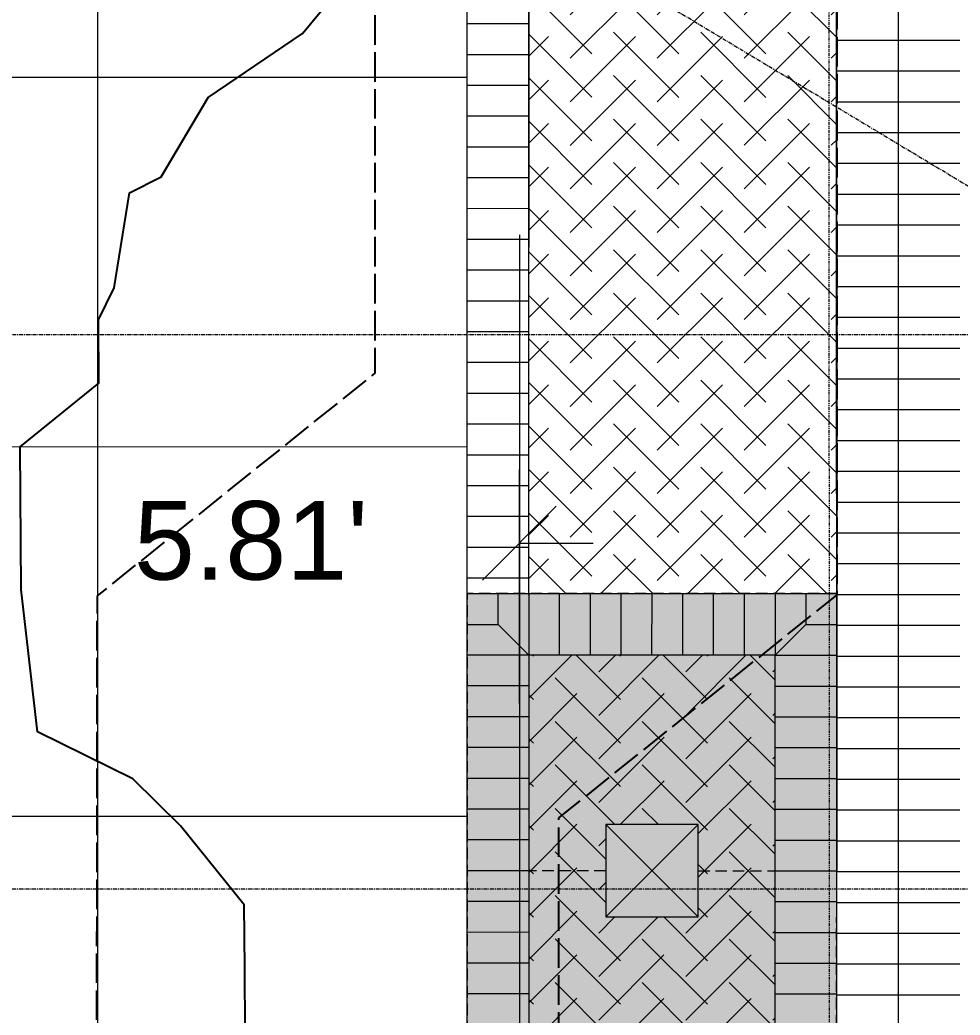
# Model space of a CAD drawing. Header units: inches. Extents: x 3268 to 7018, y 976 to 6708.
# Drawn here: x 6074.6 to 6196.7, y 5102.8 to 5232.1 of the extents above; entities that cross this region are included whole.
import ezdxf

# ---------------------------------------------------------------- set-up
doc = ezdxf.new("R2010")
doc.units = ezdxf.units.IN
doc.header["$MEASUREMENT"] = 0
for name, pattern in [('Double Dash 3_8_', [0.9999999999999999, 0.3749999999999999, -0.125, 0.125, -0.125, 0.125, -0.125]), ('Grid Line 1_2_', [0.8749999999999999, 0.4999999999999999, -0.125, 0.125, -0.125]), ('IMPORT-DASHED4', [2.25, 1.5, -0.7499999999999998]), ('IMPORT-EASEMENT2', [4.799999999999999, 3.839999999999999, -0.9599999999999999])]:
    doc.linetypes.add(name, pattern=pattern)
for name, color, linetype, lineweight in [('0-landscaping', 1, 'Continuous', 25), ('C-ANNO-5FT-PED-ZONE', 130, 'Continuous', 25), ('C-PROP-LINE', 91, 'Double Dash 3_8_', 9), ('L-DROPOFF STUDIES', 2, 'Continuous', 15), ('L-MASK', 245, 'Continuous', 35), ('L-PVMT-BRCK-HATC', 252, 'Continuous', 15), ('L-PVMT-BRICK', 20, 'Continuous', 13), ('L-PVMT-CONC-HATC', 252, 'Continuous', 15), ('L-SITE-TREE-GRAT', 250, 'Continuous', 13), ('S-GRID', 1, 'Continuous', 9), ('site_dwg', 8, 'Continuous', 9)]:
    doc.layers.add(name, color=color, linetype=linetype, lineweight=lineweight)
doc.layers.add('NPLT', color=200, linetype='Continuous', lineweight=13, plot=False)
doc.styles.add('Arial_1', font='arial.ttf', dxfattribs={"height": 10.2})

# ---------------------------------------------------------------- blocks, each defined once
blk = doc.blocks.new('site_dwg_dec1-V214-Overall Retail Plan Opt 2')
at = {"layer": '0-landscaping', "color": 213, "flags": 128}
blk.add_lwpolyline([(-89.7563095111124, 51.46381599998721), (-86.13667698831658, 55.58464763820893), (-82.51704446383506, 59.70547927386587), (-82.110503096937, 68.47359954603097), (-82.4842862307011, 74.27706753642495), (-85.9465240524655, 82.79343993860901), (-78.83185320274411, 92.96953555579101), (-70.6876694601301, 102.2414187691852), (-61.92057036118756, 101.840848160808), (-58.3009378376987, 105.961679799128), (-55.46164372381599, 107.1177861229543), (-49.00267481756554, 112.394772213126), (-46.03880041719446, 111.6163731676814), (-38.42578059645847, 114.0545933585913), (-28.62915415534161, 112.7497124130231), (-18.05225993052943, 114.4095335631272)], dxfattribs=at)
blk = doc.blocks.new('site_dwg__ArchTick-12649359-Overall Retail Plan Opt 2')
at = {"layer": 'L-DROPOFF STUDIES', "color": 53}
blk.add_line((-5.999999999999999, -5.999999999999999), (5.999999999999999, 5.999999999999999), dxfattribs=at)
blk = doc.blocks.new('site_dwg_b1-12649367-Overall Retail Plan Opt 2')
at = {"layer": 'L-PVMT-BRCK-HATC', "color": 53}
blk.add_line((0, -7.990953345783054), (0, 0), dxfattribs=at)
blk = doc.blocks.new('site_dwg_b2-12649368-Overall Retail Plan Opt 2')
at = {"layer": 'L-PVMT-BRCK-HATC', "color": 53}
blk.add_line((0, 0), (0, 7.990953347180038), dxfattribs=at)
blk = doc.blocks.new('site_dwg_tree_grate_pvr-V307-Overall Retail Plan Opt 2')
at = {"layer": 'L-MASK', "lineweight": 15}
blk.add_hatch(color=10, dxfattribs=at).paths.add_polyline_path([(-35.99999999999761, -4.774847184307872e-12), (36.00000000000238, -5.456968210637569e-12), (36.00000000000238, 47.99999999999454), (-35.99999999999761, 47.99999999999522), (-35.99999999999726, 39.98803945571785)])
at = {"layer": 'L-PVMT-BRCK-HATC'}
h = blk.add_hatch(dxfattribs=at)
h.set_pattern_fill('FP_230', color=53, style=0, pattern_type=2)
h.set_pattern_definition([(135, (-28, 40), (-5.654025822367634, 4.440892098500626e-16), [11.995, -3.998]), (225, (-30.827, 42.827), (-5.654025822367634, -4.440892098500626e-16), [11.995, -3.998])])
h.paths.add_polyline_path([(-27.99999999627232, 8.000000000925864), (28.00000000186503, 8.000000000925864), (28.00000000186503, 39.99999999906321), (-28.00000000186025, 39.99999999906321)])
h.paths.add_polyline_path([(-6.000000005585547, 17.99999999999454), (-5.999999999997612, 29.99999999999522), (6.000000000002387, 29.99999999999522), (6.000000000002387, 17.99999999999454)])
at = {"layer": 'L-PVMT-BRCK-HATC', "color": 53}
for p, q in [((-24, 40.00000000186264), (-24, 47.99999999999999)), ((-19.99999999813735, 40.00000000046565), (-19.99999999813735, 47.99999999999999)), ((-16.00000000186264, 40.00000000046565), (-16.00000000186264, 47.99999999999999)), ((-12, 40.00000000046565), (-12, 47.99999999999999)), ((-7.999999998137354, 39.99999999906867), (-7.999999998137354, 47.99999999999999)), ((-4.000000001862644, 40.00000000046565), (-4.000000001862644, 47.99999999999999)), ((0, 39.99999999906867), (0, 47.99999999999999)), ((4.000000001862644, 40.00000000046565), (4.000000001862644, 47.99999999999999)), ((7.999999998137354, 39.99999999906867), (7.999999998137354, 47.99999999999999)), ((12, 40.00000000186264), (12, 47.99999999999999)), ((15.99999999627471, 39.99999999906867), (15.99999999627471, 47.99999999999999)), ((20.00000000372529, 40.00000000186264), (20.00000000372529, 47.99999999999999)), ((24, 39.99999999906867), (24, 47.99999999999999)), ((31.99999999813735, 44.00000000093132), (28.00000000186264, 40.00000000186264)), ((-28.00000001303851, 36.00000000139698), (-36.00000001117586, 36.00000000139698)), ((28.00000000186264, 35.99999999999999), (35.99999999999999, 35.99999999999999)), ((-28.00000001303851, 31.99999999953434), (-36.00000001117586, 31.99999999953434)), ((27.99999999627471, 32.00000000093132), (35.99999999999999, 32.00000000093132)), ((-28.00000001303851, 28.00000000046566), (-36.00000001117586, 28.00000000046566)), ((28.00000000186264, 28.00000000046566), (35.99999999999999, 28.00000000046566)), ((-28.00000001303851, 24), (-36.00000001117586, 24)), ((27.99999999627471, 24), (35.99999999999999, 24)), ((-28.00000001303851, 20.00000000093132), (-36.00000001117586, 20.00000000093132)), ((28.00000000186264, 20.00000000093132), (35.99999999999999, 20.00000000093132)), ((-28.00000001303851, 16.00000000046566), (-35.99999990357097, 16.00000000046566)), ((27.99999999627471, 15.99999999906868), (35.99999999999999, 15.99999999906868)), ((-28.00000001303851, 12), (-35.99999980831765, 12)), ((28.00000000186264, 12.00000000139698), (35.99999999999999, 12.00000000139698)), ((-24, 8.00000000093132), (-24, 0)), ((-19.99999999813735, 8.00000000093132), (-19.99999999813735, 0)), ((-16.00000000186264, 8.00000000093132), (-16.00000000186264, 0)), ((-12, 8.00000000093132), (-12, 0)), ((-7.999999998137354, 8.00000000093132), (-7.999999998137354, 0)), ((-4.000000001862644, 8.00000000093132), (-4.000000001862644, 0)), ((0, 8.00000000093132), (0, 0)), ((4.000000001862644, 8.00000000093132), (4.000000001862644, 0)), ((7.999999998137354, 8.00000000093132), (7.999999998137354, 0)), ((12, 8.00000000093132), (12, 0)), ((16.00000000186264, 8.00000000093132), (16.00000000186264, 0)), ((20.00000000372529, 8.00000000093132), (20.00000000372529, 0)), ((24, 7.999999999534338), (24, 0)), ((31.99999999254942, 3.999999987892806), (27.99999999068677, 7.999999991152435))]:
    blk.add_line(p, q, dxfattribs=at)
at = {"layer": 'L-PVMT-BRCK-HATC', "color": 53, "flags": 128}
for points in [[(-36.00000001117586, 44.00000000093132), (-32.00000001490115, 44.00000000093132), (-32.00000001490115, 47.99999999999999)], [(35.99999999999999, 40.00000000046565), (28.00000000186264, 40.00000000046565), (28.00000000186264, 48.00000000139698)], [(31.99999999813735, 47.99999999999999), (31.99999999813735, 44.00000000093132), (35.99999999999999, 44.00000000093132)], [(-32.00000001490115, 43.99999999953433), (-28.00000001303851, 40.00000000046565), (-36.00000001117586, 40.00000000046565)], [(35.99999999999999, 7.999999999534338), (28.00000000186264, 7.999999999534338), (28.00000000186264, 39.99999999906867), (-28.00000000186264, 39.99999999906867), (-28.00000000186264, 8.00000000093132), (28.00000000186264, 8.00000000093132), (28.00000000186264, 0)], [(-32.0000000037229, 3.999999987887349), (-28.00000001303613, 8.000000000925864), (-35.99999971306237, 8.000000000925864)], [(-35.99999961780963, 3.999999987888031), (-32.0000000037229, 3.999999987887349), (-32.0000000037229, -4.774847184307872e-12)], [(35.99999998882412, 3.999999985098838), (31.99999999254942, 3.999999985098838), (31.99999999254942, -1.257285475730896e-08)]]:
    blk.add_lwpolyline(points, dxfattribs=at)
for points in [[(-28.00000001303851, 47.99999999999999), (-28.00000001303851, 39.99999999906867)], [(-28.00000000745058, 0), (-28.00000000745058, 8.00000000093132)]]:
    blk.add_lwpolyline(points, close=True, dxfattribs=at)
at = {"layer": 'L-SITE-TREE-GRAT', "color": 253}
for p, q in [((-35.99999999999726, 39.99031603062894), (-35.99999999999761, 47.99999999999522)), ((-35.99999999999761, -4.774847184307872e-12), (-35.99999999999726, 39.99031603062894))]:
    blk.add_line(p, q, dxfattribs=at)
at = {"layer": 'L-SITE-TREE-GRAT', "color": 253, "linetype": 'IMPORT-DASHED4'}
for p, q in [((0, 30), (0, 47.99999999860301)), ((-35.99999999999726, 39.99031603062894), (-35.99999999999761, -4.774847184307872e-12)), ((0, 18), (0, 0)), ((-35.99999952255654, -4.774847184307872e-12), (36.00000000000238, -5.456968210637569e-12))]:
    blk.add_line(p, q, dxfattribs=at)
at = {"layer": 'L-SITE-TREE-GRAT', "color": 253, "linetype": 'IMPORT-DASHED4', "flags": 128}
blk.add_lwpolyline([(36.00000000000238, -5.456968210637569e-12), (36.00000000000238, 47.99999999999454), (-35.99999999999761, 47.99999999999522), (-35.99999999999726, 39.99031603062894)], dxfattribs=at)
at = {"layer": 'L-SITE-TREE-GRAT', "color": 253, "flags": 128}
blk.add_lwpolyline([(-35.99999999999761, 47.99999999999522), (36.00000000000238, 47.99999999999454), (36.00000000000238, -5.456968210637569e-12), (-35.99999952255654, -4.774847184307872e-12)], dxfattribs=at)
blk.add_lwpolyline([(-6.000000005587935, 18), (5.999999999999999, 18), (5.999999999999999, 30), (-5.999999999999999, 30)], close=True, dxfattribs=at)
at = {"layer": 'NPLT', "color": 253}
for p, q in [((5.999999999999999, 30), (-6.000000005587935, 18)), ((-5.999999999999999, 30), (5.999999999999999, 18))]:
    blk.add_line(p, q, dxfattribs=at)
blk = doc.blocks.new('site_dwg-12440225-Overall Retail Plan Opt 2')
at = {"layer": 'L-PVMT-BRCK-HATC'}
h = blk.add_hatch(dxfattribs=at)
h.set_pattern_fill('FP_246', color=53, style=0, pattern_type=2)
h.set_pattern_definition([(41.19300000000002, (24339643.438, 9814490.821), (0.375403592299723, 5.641549445222338), [11.995, -3.998]), (131.193, (24339646.447, 9814493.454), (0.3754035922997256, 5.641549445222338), [11.995, -3.998])])
h.paths.add_polyline_path([(24341076.66086213, 9817755.620972602), (24341116.5731722, 9817752.973735034), (24341122.53913823, 9817842.777163234), (24341082.64650209, 9817845.43160592)])
at = {"layer": 'C-ANNO-5FT-PED-ZONE', "color": 213, "linetype": 'IMPORT-EASEMENT2', "flags": 128}
for points in [[(24341249.68195377, 9818216.796820993), (24341231.6492284, 9817945.789671317), (24341123.07977908, 9817850.75887972), (24341116.56314604, 9817752.822814917), (24341078.58267855, 9817726.310458798), (24341075.68704794, 9817683.53509007)], [(24341173.43156312, 9817974.569704888), (24341064.86211379, 9817879.53891328), (24341058.60739409, 9817785.539047208), (24341020.66169335, 9817759.050960105), (24341002.73584636, 9817494.243455587), (24341098.03372912, 9817385.653583419), (24341049.7296923, 9816657.855822798), (24340942.84306337, 9816588.119622858), (24340903.15724013, 9815991.696087312), (24340997.75345884, 9815877.316419568), (24340956.93820208, 9815281.87627089), (24340851.85462972, 9815190.060175546), (24340840.21389879, 9815028.451841284), (24340816.31959692, 9814987.856953233), (24340807.91752753, 9814861.58536387), (24340828.33680849, 9814837.590900285), (24340814.20948071, 9814639.141274119), (24340820.32276781, 9814572.244142456), (24340784.23728234, 9814041.25000657), (24340346.67693986, 9814070.985885575), (24339654.20889217, 9814556.549067944), (24339621.08674325, 9814593.99079329), (24339537.64412129, 9814651.844636435), (24339442.83972673, 9814690.826514924), (24339354.14331621, 9814753.02102556), (24339330.46229357, 9814798.298159737), (24339230.23757831, 9814867.973883716), (24339182.6163684, 9814867.152440649), (24339131.69313189, 9814915.47795062), (24338893.2467398, 9815077.690702066), (24338651.59712844, 9815247.640438044), (24338560.99241732, 9815303.182211477)]]:
    blk.add_lwpolyline(points, dxfattribs=at)
at = {"layer": 'L-DROPOFF STUDIES', "color": 53}
for p, q in [((24341078.53785986, 9817802.208783602), (24341037.69179326, 9817189.785355203)), ((24341074.48533373, 9817741.464956544), (24341076.50492141, 9817771.816592485)), ((24341075.86755006, 9817762.237774301), (24341085.44636824, 9817761.600402951))]:
    blk.add_line(p, q, dxfattribs=at)
at = {"layer": 'L-PVMT-BRCK-HATC', "color": 53, "flags": 128}
for points in [[(24341122.53913823, 9817842.777163232), (24341116.5731722, 9817752.973735034), (24341076.66086212, 9817755.620972604), (24341082.66865327, 9817845.406296736)], [(24341076.6617126, 9817755.488421103), (24341082.64650209, 9817845.431605922), (24341122.53984088, 9817842.777116477), (24341082.64650209, 9817845.431605918)]]:
    blk.add_lwpolyline(points, dxfattribs=at)
at = {"layer": 'L-PVMT-BRICK', "color": 253, "flags": 128}
for points in [[(24341153.76006254, 9816653.427543262), (24341206.84635285, 9817451.241740623), (24341111.77716961, 9817559.86451897), (24341130.87514355, 9817846.95852519), (24341239.41157033, 9817941.952131514), (24341258.98816379, 9818236.161503151)], [(24341111.78277244, 9817681.123725295), (24341123.07023428, 9817850.75880907), (24341231.6492284, 9817945.789671317), (24341251.00581531, 9818236.692645954)]]:
    blk.add_lwpolyline(points, dxfattribs=at)
at = {"layer": 'L-PVMT-CONC-HATC', "color": 53}
for p, q in [((24341073.12156456, 9817823.057555089), (24340993.32000479, 9817828.36752423)), ((24341069.93470774, 9817775.163464183), (24340990.13291438, 9817780.473448869)), ((24341066.74785092, 9817727.269373277), (24340986.94582397, 9817732.579373507))]:
    blk.add_line(p, q, dxfattribs=at)
at = {"layer": 'L-PVMT-CONC-HATC', "color": 53, "flags": 128}
for points in [[(24340810.97856645, 9813883.407517424), (24341079.49527819, 9817918.8457369), (24341096.7375669, 9818177.973708384)], [(24340993.87817507, 9817355.107413169), (24341031.60118729, 9817922.032593718), (24341047.36096696, 9818158.880485961)]]:
    blk.add_lwpolyline(points, dxfattribs=at)
for name, p, xscale, yscale, zscale, rotation in [('site_dwg_dec1-V214-Overall Retail Plan Opt 2', (24341189.78101238, 9817722.881935537), 1.500000000000001, 1.500000000000001, 1.500000000000001, 37.81158375857705), ('site_dwg__ArchTick-12649359-Overall Retail Plan Opt 2', (24341075.86755006, 9817762.237774301), 0.8, 0.8, 0.8, 176.1931696914649)]:
    blk.add_blockref(name, p, dxfattribs=dict(xscale=xscale, yscale=yscale, zscale=zscale, rotation=rotation))
for name, p, rotation in [('site_dwg_b2-12649368-Overall Retail Plan Opt 2', (24341081.58421648, 9817829.466908954), 86.19316962394687), ('site_dwg_b2-12649368-Overall Retail Plan Opt 2', (24341081.31864508, 9817825.47573471), 86.19316962394687), ('site_dwg_b2-12649368-Overall Retail Plan Opt 2', (24341129.31628029, 9817824.133440591), 86.19316977666543), ('site_dwg_b1-12649367-Overall Retail Plan Opt 2', (24341129.31628029, 9817824.133440591), 86.19316977666543), ('site_dwg_b2-12649368-Overall Retail Plan Opt 2', (24341081.05307368, 9817821.48456047), 86.19316962394687), ('site_dwg_b2-12649368-Overall Retail Plan Opt 2', (24341129.0507089, 9817820.14226635), 86.19316977666543), ('site_dwg_b1-12649367-Overall Retail Plan Opt 2', (24341129.0507089, 9817820.14226635), 86.19316977666543), ('site_dwg_b2-12649368-Overall Retail Plan Opt 2', (24341080.78750228, 9817817.493386228), 86.19316962394687), ('site_dwg_b2-12649368-Overall Retail Plan Opt 2', (24341128.78513751, 9817816.151092106), 86.19316977666543), ('site_dwg_b1-12649367-Overall Retail Plan Opt 2', (24341128.78513751, 9817816.151092106), 86.19316977666543), ('site_dwg_b2-12649368-Overall Retail Plan Opt 2', (24341080.52193087, 9817813.502211984), 86.19316962394687), ('site_dwg_b2-12649368-Overall Retail Plan Opt 2', (24341128.51956612, 9817812.159917863), 86.19316977666543), ('site_dwg_b1-12649367-Overall Retail Plan Opt 2', (24341128.51956612, 9817812.159917863), 86.19316977666543), ('site_dwg_b2-12649368-Overall Retail Plan Opt 2', (24341080.25635947, 9817809.511037743), 86.19316962394687), ('site_dwg_b2-12649368-Overall Retail Plan Opt 2', (24341128.25399473, 9817808.16874362), 86.19316977666543), ('site_dwg_b1-12649367-Overall Retail Plan Opt 2', (24341128.25399473, 9817808.16874362), 86.19316977666543), ('site_dwg_b2-12649368-Overall Retail Plan Opt 2', (24341079.99078807, 9817805.5198635), 86.19316962394687), ('site_dwg_b2-12649368-Overall Retail Plan Opt 2', (24341127.98842334, 9817804.177569376), 86.19316977666543), ('site_dwg_b1-12649367-Overall Retail Plan Opt 2', (24341127.98842334, 9817804.177569376), 86.19316977666543), ('site_dwg_b2-12649368-Overall Retail Plan Opt 2', (24341079.72521667, 9817801.528689258), 86.19316962394687), ('site_dwg_b2-12649368-Overall Retail Plan Opt 2', (24341127.72285195, 9817800.186395135), 86.19316977666543), ('site_dwg_b1-12649367-Overall Retail Plan Opt 2', (24341127.72285195, 9817800.186395135), 86.19316977666543), ('site_dwg_b2-12649368-Overall Retail Plan Opt 2', (24341079.45964527, 9817797.537515016), 86.19316962394687), ('site_dwg_b2-12649368-Overall Retail Plan Opt 2', (24341127.45728055, 9817796.195220891), 86.19316977666543), ('site_dwg_b1-12649367-Overall Retail Plan Opt 2', (24341127.45728055, 9817796.195220891), 86.19316977666543), ('site_dwg_b2-12649368-Overall Retail Plan Opt 2', (24341079.19407387, 9817793.546340775), 86.19316962394687), ('site_dwg_b2-12649368-Overall Retail Plan Opt 2', (24341127.19170916, 9817792.20404665), 86.19316977666543), ('site_dwg_b1-12649367-Overall Retail Plan Opt 2', (24341127.19170916, 9817792.20404665), 86.19316977666543), ('site_dwg_b2-12649368-Overall Retail Plan Opt 2', (24341078.92850247, 9817789.555166531), 86.19316962394687), ('site_dwg_b2-12649368-Overall Retail Plan Opt 2', (24341126.92613778, 9817788.212872406), 86.19316977666543), ('site_dwg_b1-12649367-Overall Retail Plan Opt 2', (24341126.92613778, 9817788.212872406), 86.19316977666543), ('site_dwg_b2-12649368-Overall Retail Plan Opt 2', (24341078.66293106, 9817785.56399229), 86.19316962394687), ('site_dwg_b2-12649368-Overall Retail Plan Opt 2', (24341126.66056638, 9817784.221698165), 86.19316977666543), ('site_dwg_b1-12649367-Overall Retail Plan Opt 2', (24341126.66056638, 9817784.221698165), 86.19316977666543), ('site_dwg_b2-12649368-Overall Retail Plan Opt 2', (24341078.39735966, 9817781.572818048), 86.19316962394687), ('site_dwg_b2-12649368-Overall Retail Plan Opt 2', (24341126.39499499, 9817780.230523922), 86.19316977666543), ('site_dwg_b1-12649367-Overall Retail Plan Opt 2', (24341126.39499499, 9817780.230523922), 86.19316977666543), ('site_dwg_b2-12649368-Overall Retail Plan Opt 2', (24341078.13178826, 9817777.581643807), 86.19316962394687), ('site_dwg_b2-12649368-Overall Retail Plan Opt 2', (24341126.1294236, 9817776.239349678), 86.19316977666543), ('site_dwg_b1-12649367-Overall Retail Plan Opt 2', (24341126.1294236, 9817776.239349678), 86.19316977666543), ('site_dwg_b2-12649368-Overall Retail Plan Opt 2', (24341077.86621686, 9817773.590469563), 86.19316962394687), ('site_dwg_b2-12649368-Overall Retail Plan Opt 2', (24341125.86385221, 9817772.248175435), 86.19316977666543), ('site_dwg_b1-12649367-Overall Retail Plan Opt 2', (24341125.86385221, 9817772.248175435), 86.19316977666543), ('site_dwg_b2-12649368-Overall Retail Plan Opt 2', (24341077.60064546, 9817769.599295322), 86.19316962394687), ('site_dwg_b2-12649368-Overall Retail Plan Opt 2', (24341125.59828082, 9817768.257001191), 86.19316977666543), ('site_dwg_b1-12649367-Overall Retail Plan Opt 2', (24341125.59828082, 9817768.257001191), 86.19316977666543), ('site_dwg_b2-12649368-Overall Retail Plan Opt 2', (24341077.33507406, 9817765.60812108), 86.19316962394687), ('site_dwg_b2-12649368-Overall Retail Plan Opt 2', (24341125.33270943, 9817764.26582695), 86.19316977666543), ('site_dwg_b1-12649367-Overall Retail Plan Opt 2', (24341125.33270943, 9817764.26582695), 86.19316977666543), ('site_dwg_b2-12649368-Overall Retail Plan Opt 2', (24341077.06950265, 9817761.616946839), 86.19316962394687), ('site_dwg_b2-12649368-Overall Retail Plan Opt 2', (24341125.06713804, 9817760.274652706), 86.19316977666543), ('site_dwg_b1-12649367-Overall Retail Plan Opt 2', (24341125.06713804, 9817760.274652706), 86.19316977666543), ('site_dwg_b2-12649368-Overall Retail Plan Opt 2', (24341076.80393125, 9817757.625772595), 86.19316962394687), ('site_dwg_tree_grate_pvr-V307-Overall Retail Plan Opt 2', (24341114.1729151, 9817717.044294247), 86.17804898976385), ('site_dwg_b2-12649368-Overall Retail Plan Opt 2', (24341124.80156665, 9817756.283478465), 86.19316977666543), ('site_dwg_b1-12649367-Overall Retail Plan Opt 2', (24341124.80156665, 9817756.283478465), 86.19316977666543), ('site_dwg_b2-12649368-Overall Retail Plan Opt 2', (24341124.53599526, 9817752.292304222), 86.19316977666543), ('site_dwg_b1-12649367-Overall Retail Plan Opt 2', (24341124.53599526, 9817752.292304222), 86.19316977666543), ('site_dwg_b2-12649368-Overall Retail Plan Opt 2', (24341124.27042386, 9817748.301129978), 86.19316977666543), ('site_dwg_b1-12649367-Overall Retail Plan Opt 2', (24341124.27042386, 9817748.301129978), 86.19316977666543), ('site_dwg_b2-12649368-Overall Retail Plan Opt 2', (24341124.00485247, 9817744.309955737), 86.19316977666543), ('site_dwg_b1-12649367-Overall Retail Plan Opt 2', (24341124.00485247, 9817744.309955737), 86.19316977666543), ('site_dwg_b2-12649368-Overall Retail Plan Opt 2', (24341123.73928108, 9817740.318781493), 86.19316977666543), ('site_dwg_b1-12649367-Overall Retail Plan Opt 2', (24341123.73928108, 9817740.318781493), 86.19316977666543), ('site_dwg_b2-12649368-Overall Retail Plan Opt 2', (24341123.47370969, 9817736.32760725), 86.19316977666543), ('site_dwg_b1-12649367-Overall Retail Plan Opt 2', (24341123.47370969, 9817736.32760725), 86.19316977666543), ('site_dwg_b2-12649368-Overall Retail Plan Opt 2', (24341123.2081383, 9817732.336433006), 86.19316977666543), ('site_dwg_b1-12649367-Overall Retail Plan Opt 2', (24341123.2081383, 9817732.336433006), 86.19316977666543), ('site_dwg_b2-12649368-Overall Retail Plan Opt 2', (24341122.94256691, 9817728.345258765), 86.19316977666543), ('site_dwg_b1-12649367-Overall Retail Plan Opt 2', (24341122.94256691, 9817728.345258765), 86.19316977666543), ('site_dwg_b2-12649368-Overall Retail Plan Opt 2', (24341122.67699552, 9817724.354084522), 86.19316977666543), ('site_dwg_b1-12649367-Overall Retail Plan Opt 2', (24341122.67699552, 9817724.354084522), 86.19316977666543), ('site_dwg_b2-12649368-Overall Retail Plan Opt 2', (24341122.41142413, 9817720.362910278), 86.19316977666543), ('site_dwg_b1-12649367-Overall Retail Plan Opt 2', (24341122.41142413, 9817720.362910278), 86.19316977666543), ('site_dwg_b2-12649368-Overall Retail Plan Opt 2', (24341122.14585274, 9817716.371736037), 86.19316977666543), ('site_dwg_b1-12649367-Overall Retail Plan Opt 2', (24341122.14585274, 9817716.371736037), 86.19316977666543), ('site_dwg_b2-12649368-Overall Retail Plan Opt 2', (24341121.88028134, 9817712.380561793), 86.19316977666543), ('site_dwg_b1-12649367-Overall Retail Plan Opt 2', (24341121.88028134, 9817712.380561793), 86.19316977666543), ('site_dwg_b2-12649368-Overall Retail Plan Opt 2', (24341121.61470995, 9817708.389387552), 86.19316977666543), ('site_dwg_b1-12649367-Overall Retail Plan Opt 2', (24341121.61470995, 9817708.389387552), 86.19316977666543), ('site_dwg_b2-12649368-Overall Retail Plan Opt 2', (24341121.34913857, 9817704.398213308), 86.19316977666543), ('site_dwg_b1-12649367-Overall Retail Plan Opt 2', (24341121.34913857, 9817704.398213308), 86.19316977666543), ('site_dwg_b2-12649368-Overall Retail Plan Opt 2', (24341121.08356718, 9817700.407039065), 86.19316977666543), ('site_dwg_b1-12649367-Overall Retail Plan Opt 2', (24341121.08356718, 9817700.407039065), 86.19316977666543)]:
    blk.add_blockref(name, p, dxfattribs=dict(rotation=rotation))
at = {"layer": 'L-DROPOFF STUDIES', "insert": (24341041.44105353, 9817770.017596995), "char_height": 10.2, "width": 36.46439024390243, "attachment_point": 2, "rotation": 356.19316969146485, "line_spacing_factor": 0.9417779076525878, "style": 'Arial_1'}
blk.add_mtext("5.81'", dxfattribs=at)
blk = doc.blocks.new('Family - ___-10568875-Overall Retail Plan Opt 2')
at = {"layer": 'C-PROP-LINE'}
blk.add_line((6180.76803556933, 1586.394121063111), (6179.703012037937, 5353.433970507014), dxfattribs=at)

msp = doc.modelspace()

# ---------------------------------------------------------------- linework, layer by layer
at = {"layer": 'S-GRID', "linetype": 'Grid Line 1_2_'}
for p, q in [((5037.116420187139, 5907.883242439857), (6374.695276783558, 5104.184782667166)), ((6493.236018851912, 5191.148582565575), (4253.313821700697, 5191.148582565583)), ((6788.078166544348, 5119.148582565584), (4253.313821700697, 5119.148582565592))]:
    msp.add_line(p, q, dxfattribs=at)

# ---------------------------------------------------------------- block references
at = {"layer": 'C-PROP-LINE'}
msp.add_blockref('Family - ___-10568875-Overall Retail Plan Opt 2', (0, 0), dxfattribs=at)
at = {"layer": 'site_dwg', "color": 53, "lineweight": 15, "rotation": 3.810000000000009}
msp.add_blockref('site_dwg-12440225-Overall Retail Plan Opt 2', (-23628768.691637, -11408316.78144797), dxfattribs=at)

doc.saveas('drawing.dxf')
